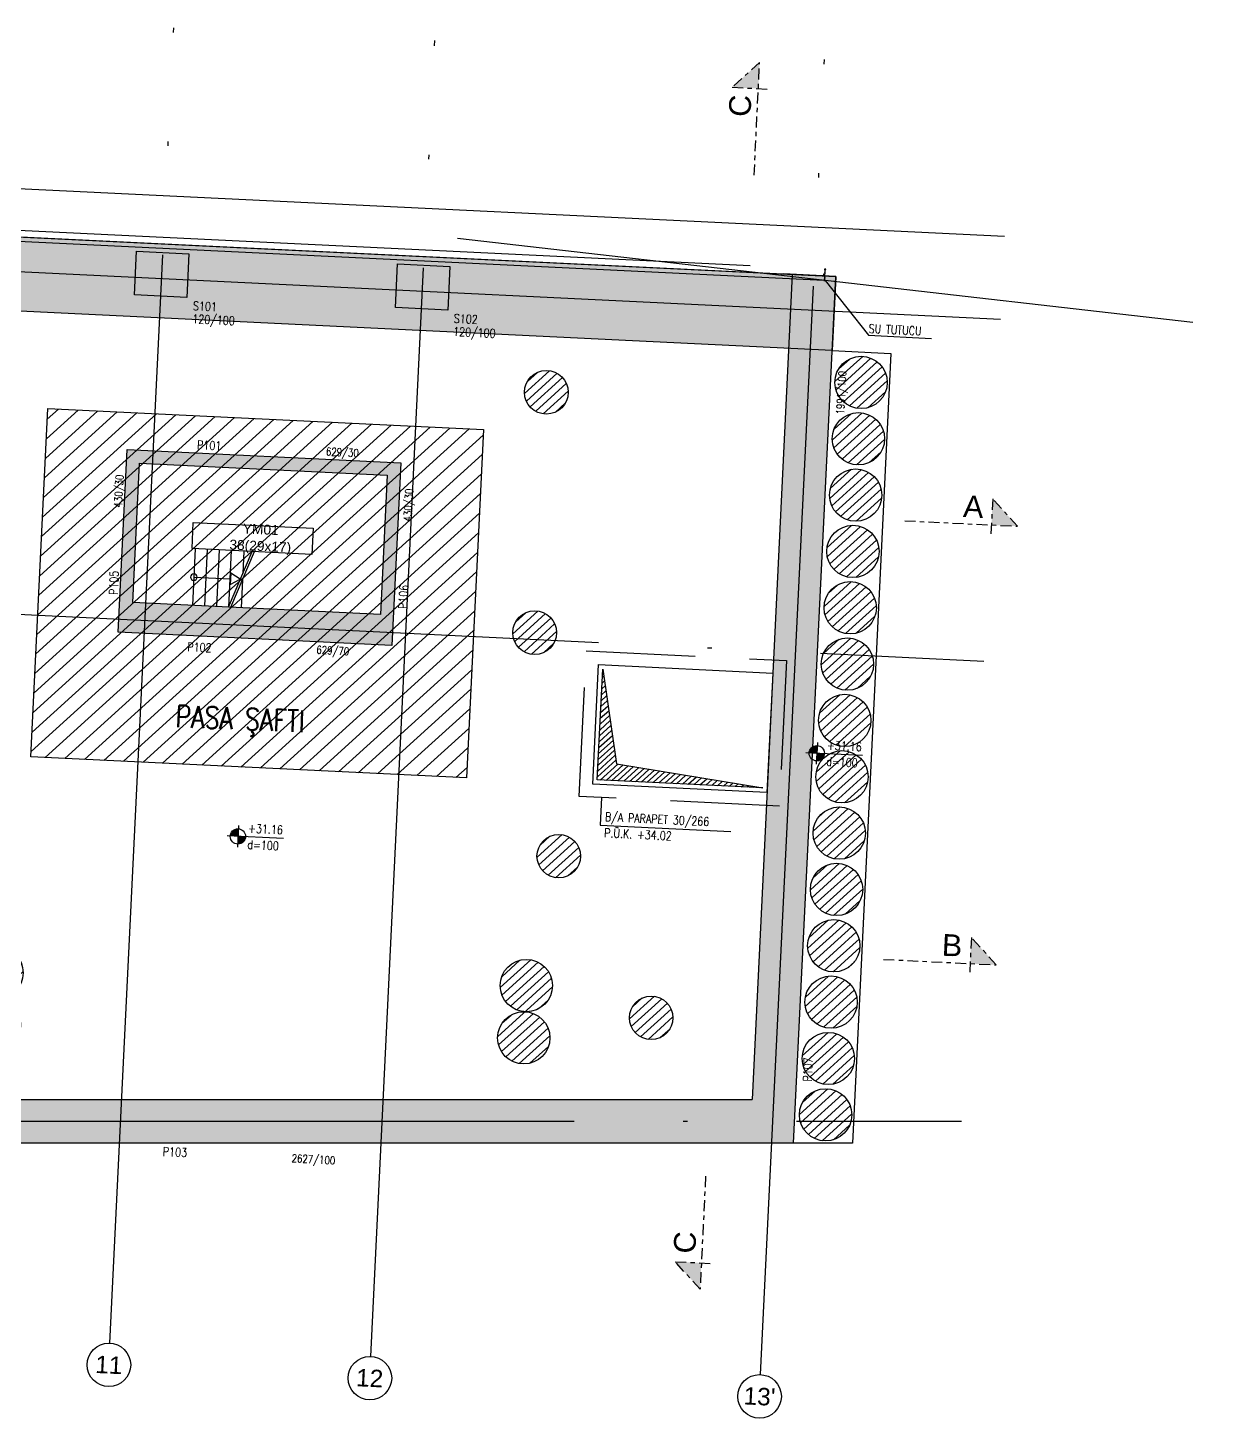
# Model space of a CAD drawing. Header units: millimetres. Extents: x 400392 to 401186, y 4543812 to 4544115.
# Drawn here: x 400749.39 to 400776.69, y 4543839.27 to 4543871.17 of the extents above; entities that cross this region are included whole.
import ezdxf
from ezdxf.enums import TextEntityAlignment as Align

# ---------------------------------------------------------------- set-up
doc = ezdxf.new("R2010")
doc.units = ezdxf.units.MM
for name, pattern in [('AKS', [3, 2.5, -0.25, 0, -0.25]), ('CENTER', [2, 1.25, -0.25, 0.25, -0.25]), ('CONTINU', [0]), ('HIDDEN', [0.375, 0.25, -0.125]), ('UUC-ST-KAL-I05-101-U-000$0$ACAD_ISO05W100', [33, 24, -3, 0, -3, 0, -3])]:
    doc.linetypes.add(name, pattern=pattern)
for name, color, linetype in [('aks prota', 2, 'AKS'), ('boşluk prota', 2, 'Continuous'), ('boşluk taraması prota', 252, 'Continuous'), ('caks prota', 4, 'Continuous'), ('kesit tarama prota', 252, 'Continuous'), ('kiriş prota', 6, 'Continuous'), ('kolon prota', 1, 'Continuous'), ('kolon tarama prota', 252, 'Continuous'), ('lkolon prota', 4, 'Continuous'), ('lperde prota', 4, 'Continuous'), ('merdiven prota', 2, 'Continuous'), ('metraj prota', 2, 'Continuous'), ('not prota', 2, 'Continuous'), ('not yazısı prota', 6, 'Continuous'), ('not çizgisi prota', 4, 'Continuous'), ('perde prota', 1, 'Continuous'), ('PRT-MI-ad_dim', 8, 'Continuous'), ('prt-s-taxis', 7, 'Continuous'), ('skesit prota', 7, 'Continuous'), ('st-s_level (kot)', 6, 'Continuous'), ('st-s_levelmark (kot işareti)', 4, 'Continuous'), ('st_s_ölçü', 4, 'Continuous'), ('taks prota', 7, 'Continuous'), ('tkesit prota', 7, 'Continuous'), ('tkolon prota', 6, 'Continuous'), ('tnot prota', 4, 'Continuous'), ('tperde prota', 6, 'Continuous'), ('UUC-ST-KAL-I05-101-U-000$0$st_s_su tutucu', 2, 'Continuous')]:
    doc.layers.add(name, color=color, linetype=linetype)
for name, color, linetype, lineweight in [('PRT-Geo-Pile_100', 101, 'Continuous', 30), ('PRT-Geo-Pile_120', 101, 'Continuous', 30), ('PRT-Geo-Pile_No.', 151, 'Continuous', 25)]:
    doc.layers.add(name, color=color, linetype=linetype, lineweight=lineweight)
doc.styles.add('Arial', font='Arial.ttf')
doc.styles.add('OLCU', font='romanstw.shx')
doc.styles.add('prt-kd-kot', font='Arial.ttf')
doc.styles.add('PRT-MI-a_Arial', font='Arial.ttf', dxfattribs={"height": 30})
doc.styles.add('TAKS', font='Arial Unicode.ttf')
doc.styles.add('tkolon', font='romanstw.shx')
doc.styles.add('TNOT', font='romanstw.shx', dxfattribs={"width": 0.8, "height": 250})
doc.styles.add('TSIMPLEX', font='romanstw.shx')
doc.dimstyles.new('1-50', dxfattribs={"dimtxt": 10, "dimasz": 4, "dimexe": 4, "dimexo": 8, "dimgap": 4, "dimtad": 1, "dimdec": 1, "dimrnd": 0.05, "dimzin": 9, "dimdsep": 46, "dimtxsty": 'OLCU', "dimblk1": 'OBLIQUE', "dimblk2": 'OBLIQUE', "dimsah": 1, "dimcen": 2, "dimdle": 4, "dimclrd": 4, "dimclre": 4, "dimclrt": 3, "dimadec": 1, "dimazin": 0, "dimtfac": 1, "dimtdec": 1, "dimtix": 1, "dimtmove": 2, "dimatfit": 3, "dimldrblk": 'OBLIQUE', "dimfxl": 1, "dimtvp": 1, "dimtolj": 1, "dimtzin": 1, "dimarcsym": 0})
pattern_1 = [(45, (-15044.712, -24416.469), (-11.2253202, 11.2253202), [])]

# ---------------------------------------------------------------- blocks, each defined once
blk = doc.blocks.new('PLAN_KOT')
at = {"layer": 'st-s_levelmark (kot işareti)'}
h = blk.add_hatch(color=256, dxfattribs=at)
h.paths.add_polyline_path([(0, 17.5, 0.414214), (-17.5, 0), (0, 0)])
h.paths.add_polyline_path([(17.5, 0), (0, 0), (0, -17.5, 0.414214)])
for p, q in [((105, 0), (-25, 0)), ((0, 25), (0, -25))]:
    blk.add_line(p, q, dxfattribs=at)
blk.add_circle((0, 0), 17.5, dxfattribs=at)
at = {"layer": 'st-s_level (kot)', "color": 6, "style": 'OLCU', "width": 0.8}
for tag, p in [('KOT', (22.7, 9.8)), ('DÖŞEME_KALINLIĞI', (22.7, -27.6))]:
    blk.add_attdef(tag, p, '', height=20, dxfattribs=at)
blk = doc.blocks.new('*U127')
at = {"layer": 'metraj prota', "color": 4}
blk.add_lwpolyline([(-106.5, 0), (-84, 13), (-84, -13)], close=True, dxfattribs=at)
blk.add_lwpolyline([(0, 0), (-84, 0)], dxfattribs=at)
blk.add_circle((0, 0), 7.5, dxfattribs=at)
blk = doc.blocks.new('Stair_Anotation')
at = {"color": 0, "style": 'PRT-MI-a_Arial'}
blk.add_attdef('M.ADI', text='', height=0.2, dxfattribs=at).set_placement((0, 0), align=Align.BOTTOM_CENTER)
blk.add_attdef('BAS.SAYI-(EN-RIHT)', text='', height=0.2, dxfattribs=at).set_placement((0, -0.08), align=Align.TOP_CENTER)
blk = doc.blocks.new('_Oblique')
at = {"layer": 'st_s_ölçü', "lineweight": -2}
blk.add_line((-0.5, -0.5), (0.5, 0.5), dxfattribs=at)
blk = doc.blocks.new('*U135')
at = {"layer": 'PRT-Geo-Pile_100'}
blk.add_circle((0, 0), 0.5, dxfattribs=at)
at = {"layer": 'PRT-Geo-Pile_No.', "style": 'prt-kd-kot'}
blk.add_attdef('Kazık_No:', text='', height=0.25, rotation=90, dxfattribs=at).set_placement((-0.219, -0.769), align=Align.MIDDLE_LEFT)
blk = doc.blocks.new('*U134')
at = {"layer": 'PRT-Geo-Pile_100'}
blk.add_circle((0, 0), 0.5, dxfattribs=at)
at = {"layer": 'PRT-Geo-Pile_No.', "style": 'prt-kd-kot'}
blk.add_attdef('Kazık_No:', text='', height=0.25, rotation=90, dxfattribs=at).set_placement((0, 0.652), align=Align.MIDDLE_LEFT)
blk = doc.blocks.new('*U132')
at = {"layer": 'PRT-Geo-Pile_120'}
blk.add_circle((0, 0), 0.6, dxfattribs=at)
at = {"layer": 'PRT-Geo-Pile_No.', "style": 'prt-kd-kot'}
blk.add_attdef('Kazık_No:', text='', height=0.25, rotation=90, dxfattribs=at).set_placement((-0.219, -0.769), align=Align.MIDDLE_LEFT)
blk = doc.blocks.new('*U133')
at = {"layer": 'PRT-Geo-Pile_120'}
blk.add_circle((0, 0), 0.6, dxfattribs=at)
at = {"layer": 'PRT-Geo-Pile_No.', "style": 'prt-kd-kot'}
blk.add_attdef('Kazık_No:', text='', height=0.25, rotation=90, dxfattribs=at).set_placement((0, 0.652), align=Align.MIDDLE_LEFT)
blk = doc.blocks.new('*U136')
at = {"layer": 'PRT-Geo-Pile_100'}
blk.add_circle((0, 0), 0.5, dxfattribs=at)
at = {"layer": 'PRT-Geo-Pile_No.', "style": 'prt-kd-kot'}
blk.add_attdef('Kazık_No:', text='', height=0.25, rotation=90, dxfattribs=at).set_placement((-0.219, -0.769), align=Align.MIDDLE_LEFT)
blk = doc.blocks.new('*U137')
at = {"layer": 'PRT-Geo-Pile_120'}
blk.add_circle((0, 0), 0.6, dxfattribs=at)
at = {"layer": 'PRT-Geo-Pile_No.', "style": 'prt-kd-kot'}
blk.add_attdef('Kazık_No:', text='', height=0.25, rotation=90, dxfattribs=at).set_placement((-0.219, -0.769), align=Align.MIDDLE_LEFT)
blk = doc.blocks.new('kazık')
at = {"layer": 'kolon tarama prota', "transparency": 33554687}
h = blk.add_hatch(dxfattribs=at)
h.set_pattern_fill('ANSI31', color=256, scale=5)
edge = h.paths.add_edge_path()
edge.add_arc((157422.6, 16244.8), 60, 0, 360)
h = blk.add_hatch(dxfattribs=at)
h.set_pattern_fill('ANSI31', color=256, scale=5)
edge = h.paths.add_edge_path()
edge.add_arc((160186.5, 16244.8), 60, 0, 360)
h = blk.add_hatch(dxfattribs=at)
h.set_pattern_fill('ANSI31', color=256, scale=5)
h.set_pattern_definition([(45, (2044.031, 849.117), (-11.2253202, 11.2253202), [])])
edge = h.paths.add_edge_path()
edge.add_arc((159466.7, 16187.3), 50, 0, 360)
h = blk.add_hatch(dxfattribs=at)
h.set_pattern_fill('ANSI31', color=256, scale=5)
h.set_pattern_definition([(45, (720.1, 847.001), (-11.2253202, 11.2253202), [])])
edge = h.paths.add_edge_path()
edge.add_arc((158142.7, 16185.2), 50, 0, 360)
h = blk.add_hatch(dxfattribs=at)
h.set_pattern_fill('ANSI31', color=256, scale=5)
edge = h.paths.add_edge_path()
edge.add_arc((157422.6, 16115.3), 60, 0, 360)
h = blk.add_hatch(dxfattribs=at)
h.set_pattern_fill('ANSI31', color=256, scale=5)
edge = h.paths.add_edge_path()
edge.add_arc((160186.5, 16115.4), 60, 0, 360)
h = blk.add_hatch(dxfattribs=at)
h.set_pattern_fill('ANSI31', color=256, scale=5)
edge = h.paths.add_edge_path()
edge.add_arc((157422.6, 15985.8), 60, 0, 360)
h = blk.add_hatch(dxfattribs=at)
h.set_pattern_fill('ANSI31', color=256, scale=5)
edge = h.paths.add_edge_path()
edge.add_arc((160186.5, 15986), 60, 0, 360)
h = blk.add_hatch(dxfattribs=at)
h.set_pattern_fill('ANSI31', color=256, scale=5)
edge = h.paths.add_edge_path()
edge.add_arc((157298.3, 15839.6), 50, 0, 360)
h = blk.add_hatch(dxfattribs=at)
h.set_pattern_fill('ANSI31', color=256, scale=5)
edge = h.paths.add_edge_path()
edge.add_arc((157422.6, 15856.3), 60, 0, 360)
h = blk.add_hatch(dxfattribs=at)
h.set_pattern_fill('ANSI31', color=256, scale=5)
edge = h.paths.add_edge_path()
edge.add_arc((160186.5, 15856.6), 60, 0, 360)
h = blk.add_hatch(dxfattribs=at)
h.set_pattern_fill('ANSI31', color=256, scale=5)
edge = h.paths.add_edge_path()
edge.add_arc((156639.1, 15807.7), 50, 0, 360)
h = blk.add_hatch(dxfattribs=at)
h.set_pattern_fill('ANSI31', color=256, scale=5)
edge = h.paths.add_edge_path()
edge.add_arc((156748.9, 15813), 50, 0, 360)
h = blk.add_hatch(dxfattribs=at)
h.set_pattern_fill('ANSI31', color=256, scale=5)
edge = h.paths.add_edge_path()
edge.add_arc((156858.8, 15818.3), 50, 0, 360)
h = blk.add_hatch(dxfattribs=at)
h.set_pattern_fill('ANSI31', color=256, scale=5)
edge = h.paths.add_edge_path()
edge.add_arc((156968.7, 15823.6), 50, 0, 360)
h = blk.add_hatch(dxfattribs=at)
h.set_pattern_fill('ANSI31', color=256, scale=5)
edge = h.paths.add_edge_path()
edge.add_arc((157078.5, 15828.9), 50, 0, 360)
h = blk.add_hatch(dxfattribs=at)
h.set_pattern_fill('ANSI31', color=256, scale=5)
edge = h.paths.add_edge_path()
edge.add_arc((157188.4, 15834.3), 50, 0, 360)
h = blk.add_hatch(dxfattribs=at)
h.set_pattern_fill('ANSI31', color=256, scale=5)
edge = h.paths.add_edge_path()
edge.add_arc((156529.2, 15802.4), 50, 0, 360)
h = blk.add_hatch(dxfattribs=at)
h.set_pattern_fill('ANSI31', color=256, scale=5)
edge = h.paths.add_edge_path()
edge.add_arc((155871.4, 15740.5), 50, 0, 360)
h = blk.add_hatch(dxfattribs=at)
h.set_pattern_fill('ANSI31', color=256, scale=5)
edge = h.paths.add_edge_path()
edge.add_arc((155981.3, 15745.8), 50, 0, 360)
h = blk.add_hatch(dxfattribs=at)
h.set_pattern_fill('ANSI31', color=256, scale=5)
edge = h.paths.add_edge_path()
edge.add_arc((156091.2, 15751.1), 50, 0, 360)
h = blk.add_hatch(dxfattribs=at)
h.set_pattern_fill('ANSI31', color=256, scale=5)
edge = h.paths.add_edge_path()
edge.add_arc((156201, 15756.5), 50, 0, 360)
h = blk.add_hatch(dxfattribs=at)
h.set_pattern_fill('ANSI31', color=256, scale=5)
edge = h.paths.add_edge_path()
edge.add_arc((156310.9, 15761.8), 50, 0, 360)
h = blk.add_hatch(dxfattribs=at)
h.set_pattern_fill('ANSI31', color=256, scale=5)
edge = h.paths.add_edge_path()
edge.add_arc((156420.8, 15767.1), 50, 0, 360)
h = blk.add_hatch(dxfattribs=at)
h.set_pattern_fill('ANSI31', color=256, scale=5)
edge = h.paths.add_edge_path()
edge.add_arc((157422.6, 15726.8), 60, 0, 360)
h = blk.add_hatch(dxfattribs=at)
h.set_pattern_fill('ANSI31', color=256, scale=5)
edge = h.paths.add_edge_path()
edge.add_arc((160186.5, 15727.2), 60, 0, 360)
h = blk.add_hatch(dxfattribs=at)
h.set_pattern_fill('ANSI31', color=256, scale=5)
h.set_pattern_definition([(45, (720.1, 297.001), (-11.2253202, 11.2253202), [])])
edge = h.paths.add_edge_path()
edge.add_arc((158142.7, 15635.2), 50, 0, 360)
h = blk.add_hatch(dxfattribs=at)
h.set_pattern_fill('ANSI31', color=256, scale=5)
h.set_pattern_definition([(45, (2043.998, 297.002), (-11.2253202, 11.2253202), [])])
edge = h.paths.add_edge_path()
edge.add_arc((159466.6, 15635.2), 50, 0, 360)
h = blk.add_hatch(dxfattribs=at)
h.set_pattern_fill('ANSI31', color=256, scale=5)
edge = h.paths.add_edge_path()
edge.add_arc((157422.6, 15597.3), 60, 0, 360)
h = blk.add_hatch(dxfattribs=at)
h.set_pattern_fill('ANSI31', color=256, scale=5)
edge = h.paths.add_edge_path()
edge.add_arc((160186.5, 15597.8), 60, 0, 360)
h = blk.add_hatch(dxfattribs=at)
h.set_pattern_fill('ANSI31', color=256, scale=5)
edge = h.paths.add_edge_path()
edge.add_arc((157422.6, 15467.7), 60, 0, 360)
h = blk.add_hatch(dxfattribs=at)
h.set_pattern_fill('ANSI31', color=256, scale=5)
edge = h.paths.add_edge_path()
edge.add_arc((160186.5, 15468.4), 60, 0, 360)
h = blk.add_hatch(dxfattribs=at)
h.set_pattern_fill('ANSI31', color=256, scale=5)
edge = h.paths.add_edge_path()
edge.add_arc((157422.6, 15338.2), 60, 0, 360)
h = blk.add_hatch(dxfattribs=at)
h.set_pattern_fill('ANSI31', color=256, scale=5)
edge = h.paths.add_edge_path()
edge.add_arc((160186.5, 15339), 60, 0, 360)
h = blk.add_hatch(dxfattribs=at)
h.set_pattern_fill('ANSI31', color=256, scale=5)
edge = h.paths.add_edge_path()
edge.add_arc((157422.6, 15208.7), 60, 0, 360)
h = blk.add_hatch(dxfattribs=at)
h.set_pattern_fill('ANSI31', color=256, scale=5)
edge = h.paths.add_edge_path()
edge.add_arc((160186.5, 15209.6), 60, 0, 360)
h = blk.add_hatch(dxfattribs=at)
h.set_pattern_fill('ANSI31', color=256, scale=5)
h.set_pattern_definition([(45, (790.302, -212.56), (-11.2253202, 11.2253202), [])])
edge = h.paths.add_edge_path()
edge.add_arc((158212.9, 15125.7), 50, 0, 360)
h = blk.add_hatch(dxfattribs=at)
h.set_pattern_fill('ANSI31', color=256, scale=5)
h.set_pattern_definition([(45, (2124.061, -212.56), (-11.2253202, 11.2253202), [])])
edge = h.paths.add_edge_path()
edge.add_arc((159546.7, 15125.7), 50, 0, 360)
h = blk.add_hatch(dxfattribs=at)
h.set_pattern_fill('ANSI31', color=256, scale=5)
edge = h.paths.add_edge_path()
edge.add_arc((157422.6, 15079.2), 60, 0, 360)
h = blk.add_hatch(dxfattribs=at)
h.set_pattern_fill('ANSI31', color=256, scale=5)
edge = h.paths.add_edge_path()
edge.add_arc((160186.5, 15080.2), 60, 0, 360)
h = blk.add_hatch(dxfattribs=at)
h.set_pattern_fill('ANSI31', color=256, scale=5)
edge = h.paths.add_edge_path()
edge.add_arc((157299.4, 15008.7), 50, 0, 360)
h = blk.add_hatch(dxfattribs=at)
h.set_pattern_fill('ANSI31', color=256, scale=5)
edge = h.paths.add_edge_path()
edge.add_arc((155985.5, 14975.1), 50, 0, 360)
h = blk.add_hatch(dxfattribs=at)
h.set_pattern_fill('ANSI31', color=256, scale=5)
edge = h.paths.add_edge_path()
edge.add_arc((156095.3, 14980.4), 50, 0, 360)
h = blk.add_hatch(dxfattribs=at)
h.set_pattern_fill('ANSI31', color=256, scale=5)
edge = h.paths.add_edge_path()
edge.add_arc((156205.2, 14985.7), 50, 0, 360)
h = blk.add_hatch(dxfattribs=at)
h.set_pattern_fill('ANSI31', color=256, scale=5)
edge = h.paths.add_edge_path()
edge.add_arc((156315.1, 14991), 50, 0, 360)
h = blk.add_hatch(dxfattribs=at)
h.set_pattern_fill('ANSI31', color=256, scale=5)
edge = h.paths.add_edge_path()
edge.add_arc((156425, 14996.3), 50, 0, 360)
h = blk.add_hatch(dxfattribs=at)
h.set_pattern_fill('ANSI31', color=256, scale=5)
edge = h.paths.add_edge_path()
edge.add_arc((156528.8, 15001.4), 50, 0, 360)
h = blk.add_hatch(dxfattribs=at)
h.set_pattern_fill('ANSI31', color=256, scale=5)
edge = h.paths.add_edge_path()
edge.add_arc((156640.2, 14976.7), 50, 0, 360)
h = blk.add_hatch(dxfattribs=at)
h.set_pattern_fill('ANSI31', color=256, scale=5)
edge = h.paths.add_edge_path()
edge.add_arc((156750, 14982.1), 50, 0, 360)
h = blk.add_hatch(dxfattribs=at)
h.set_pattern_fill('ANSI31', color=256, scale=5)
edge = h.paths.add_edge_path()
edge.add_arc((156859.9, 14987.4), 50, 0, 360)
h = blk.add_hatch(dxfattribs=at)
h.set_pattern_fill('ANSI31', color=256, scale=5)
edge = h.paths.add_edge_path()
edge.add_arc((156969.8, 14992.7), 50, 0, 360)
h = blk.add_hatch(dxfattribs=at)
h.set_pattern_fill('ANSI31', color=256, scale=5)
edge = h.paths.add_edge_path()
edge.add_arc((157079.6, 14998), 50, 0, 360)
h = blk.add_hatch(dxfattribs=at)
h.set_pattern_fill('ANSI31', color=256, scale=5)
edge = h.paths.add_edge_path()
edge.add_arc((157189.5, 15003.3), 50, 0, 360)
h = blk.add_hatch(dxfattribs=at)
h.set_pattern_fill('ANSI31', color=256, scale=5)
edge = h.paths.add_edge_path()
edge.add_arc((155875.6, 14969.7), 50, 0, 360)
h = blk.add_hatch(dxfattribs=at)
h.set_pattern_fill('ANSI31', color=256, scale=5)
edge = h.paths.add_edge_path()
edge.add_arc((157422.6, 14949.7), 60, 0, 360)
h = blk.add_hatch(dxfattribs=at)
h.set_pattern_fill('ANSI31', color=256, scale=5)
edge = h.paths.add_edge_path()
edge.add_arc((160186.5, 14950.8), 60, 0, 360)
h = blk.add_hatch(dxfattribs=at)
h.set_pattern_fill('ANSI31', color=256, scale=5)
edge = h.paths.add_edge_path()
edge.add_arc((157422.6, 14820.2), 60, 0, 360)
h = blk.add_hatch(dxfattribs=at)
h.set_pattern_fill('ANSI31', color=256, scale=5)
h.set_pattern_definition(pattern_1)
h.paths.add_polyline_path([(159546.8, 14825.5, 1), (159426.8, 14825.5, 1)])
h.paths.add_polyline_path([(159546.8, 14705.5, 1), (159426.8, 14705.5, 1)])
h = blk.add_hatch(dxfattribs=at)
h.set_pattern_fill('ANSI31', color=256, scale=5)
edge = h.paths.add_edge_path()
edge.add_arc((160186.5, 14821.4), 60, 0, 360)
h = blk.add_hatch(dxfattribs=at)
h.set_pattern_fill('ANSI31', color=256, scale=5)
h.set_pattern_definition(pattern_1)
h.paths.add_polyline_path([(158333, 14796.2, 1), (158213, 14796.2, 1)])
h.paths.add_polyline_path([(158333, 14676.2, 1), (158213, 14676.2, 1)])
h = blk.add_hatch(dxfattribs=at)
h.set_pattern_fill('ANSI31', color=256, scale=5)
h.set_pattern_definition([(45, (2353.69, -572.714), (-11.2253202, 11.2253202), [])])
edge = h.paths.add_edge_path()
edge.add_arc((159776.3, 14765.5), 50, 0, 360)
h = blk.add_hatch(dxfattribs=at)
h.set_pattern_fill('ANSI31', color=256, scale=5)
edge = h.paths.add_edge_path()
edge.add_arc((157422.6, 14690.6), 60, 0, 360)
h = blk.add_hatch(dxfattribs=at)
h.set_pattern_fill('ANSI31', color=256, scale=5)
h.set_pattern_definition([(45, (560.272, -642.368), (-11.2253202, 11.2253202), [])])
edge = h.paths.add_edge_path()
edge.add_arc((157982.9, 14695.9), 50, 0, 360)
h = blk.add_hatch(dxfattribs=at)
h.set_pattern_fill('ANSI31', color=256, scale=5)
edge = h.paths.add_edge_path()
edge.add_arc((160186.5, 14692), 60, 0, 360)
h = blk.add_hatch(dxfattribs=at)
h.set_pattern_fill('ANSI31', color=256, scale=5)
edge = h.paths.add_edge_path()
edge.add_arc((157422.6, 14561.1), 60, 0, 360)
h = blk.add_hatch(dxfattribs=at)
h.set_pattern_fill('ANSI31', color=256, scale=5)
edge = h.paths.add_edge_path()
edge.add_arc((160186.5, 14562.6), 60, 0, 360)
h = blk.add_hatch(dxfattribs=at)
h.set_pattern_fill('ANSI31', color=256, scale=5)
edge = h.paths.add_edge_path()
edge.add_arc((157422.6, 14431.6), 60, 0, 360)
for name, p, xscale, yscale, zscale, rotation in [('*U132', (157422.6, 16244.8), 100, 100, 100, 270.0012000308424), ('*U133', (160186.5, 16244.8), 99.99999999999999, 99.99999999999999, 99.99999999999999, 269.9999000308423), ('*U136', (159466.7, 16187.3), 100.0000000000001, 100.0000000000001, 100.0000000000001, 270.0012000308424), ('*U136', (158142.7, 16185.2), 100.0000000000001, 100.0000000000001, 100.0000000000001, 270.0012000308424), ('*U132', (157422.6, 16115.3), 100, 100, 100, 270.0012000308424), ('*U133', (160186.5, 16115.4), 99.99999999999999, 99.99999999999999, 99.99999999999999, 269.9999000308423), ('*U132', (157422.6, 15985.8), 100, 100, 100, 270.0012000308424), ('*U133', (160186.5, 15986), 99.99999999999999, 99.99999999999999, 99.99999999999999, 269.9999000308423), ('*U134', (157188.4, 15834.3), 100, 100, 100, 2.771100030842411), ('*U134', (157298.3, 15839.6), 100, 100, 100, 2.771100030842411), ('*U132', (157422.6, 15856.3), 100, 100, 100, 270.0012000308424), ('*U133', (160186.5, 15856.6), 99.99999999999999, 99.99999999999999, 99.99999999999999, 269.9999000308423), ('*U134', (156529.2, 15802.4), 100, 100, 100, 2.771100030842411), ('*U134', (156639.1, 15807.7), 100, 100, 100, 2.771100030842411), ('*U134', (156748.9, 15813), 100, 100, 100, 2.771100030842411), ('*U134', (156858.8, 15818.3), 100, 100, 100, 2.771100030842411), ('*U134', (156968.7, 15823.6), 100, 100, 100, 2.771100030842411), ('*U134', (157078.5, 15828.9), 100, 100, 100, 2.771100030842411), ('*U134', (155871.4, 15740.5), 100, 100, 100, 2.771100030842411), ('*U134', (155981.3, 15745.8), 100, 100, 100, 2.771100030842411), ('*U134', (156091.2, 15751.1), 100, 100, 100, 2.771100030842411), ('*U134', (156201, 15756.5), 100, 100, 100, 2.771100030842411), ('*U134', (156310.9, 15761.8), 100, 100, 100, 2.771100030842411), ('*U134', (156420.8, 15767.1), 100, 100, 100, 2.771100030842411), ('*U132', (157422.6, 15726.8), 100, 100, 100, 270.0012000308424), ('*U133', (160186.5, 15727.2), 99.99999999999999, 99.99999999999999, 99.99999999999999, 269.9999000308423), ('*U136', (158142.7, 15635.2), 100.0000000000001, 100.0000000000001, 100.0000000000001, 270.0012000308424), ('*U136', (159466.6, 15635.2), 100.0000000000001, 100.0000000000001, 100.0000000000001, 270.0012000308424), ('*U132', (157422.6, 15597.3), 100, 100, 100, 270.0012000308424), ('*U133', (160186.5, 15597.8), 99.99999999999999, 99.99999999999999, 99.99999999999999, 269.9999000308423), ('*U132', (157422.6, 15467.7), 100, 100, 100, 270.0012000308424), ('*U133', (160186.5, 15468.4), 99.99999999999999, 99.99999999999999, 99.99999999999999, 269.9999000308423), ('*U132', (157422.6, 15338.2), 100, 100, 100, 270.0012000308424), ('*U133', (160186.5, 15339), 99.99999999999999, 99.99999999999999, 99.99999999999999, 269.9999000308423), ('*U132', (157422.6, 15208.7), 100, 100, 100, 270.0012000308424), ('*U133', (160186.5, 15209.6), 99.99999999999999, 99.99999999999999, 99.99999999999999, 269.9999000308423), ('*U136', (158212.9, 15125.7), 100.0000000000001, 100.0000000000001, 100.0000000000001, 270.0012000308424), ('*U136', (159546.7, 15125.7), 100.0000000000001, 100.0000000000001, 100.0000000000001, 270.0012000308424), ('*U132', (157422.6, 15079.2), 100, 100, 100, 270.0012000308424), ('*U133', (160186.5, 15080.2), 99.99999999999999, 99.99999999999999, 99.99999999999999, 269.9999000308423), ('*U135', (157299.4, 15008.7), 99.99999999999999, 99.99999999999999, 99.99999999999999, 2.773500030842382), ('*U135', (155985.5, 14975.1), 99.99999999999999, 99.99999999999999, 99.99999999999999, 2.773500038880132), ('*U135', (156095.3, 14980.4), 99.99999999999999, 99.99999999999999, 99.99999999999999, 2.773500038880132), ('*U135', (156205.2, 14985.7), 99.99999999999999, 99.99999999999999, 99.99999999999999, 2.773500038880132), ('*U135', (156315.1, 14991), 99.99999999999999, 99.99999999999999, 99.99999999999999, 2.773500038880132), ('*U135', (156425, 14996.3), 99.99999999999999, 99.99999999999999, 99.99999999999999, 2.773500038880132), ('*U135', (156528.8, 15001.4), 99.99999999999999, 99.99999999999999, 99.99999999999999, 3.078684494750528), ('*U135', (156640.2, 14976.7), 99.99999999999999, 99.99999999999999, 99.99999999999999, 2.773500030842382), ('*U135', (156750, 14982.1), 99.99999999999999, 99.99999999999999, 99.99999999999999, 2.773500030842382), ('*U135', (156859.9, 14987.4), 99.99999999999999, 99.99999999999999, 99.99999999999999, 2.773500030842382), ('*U135', (156969.8, 14992.7), 99.99999999999999, 99.99999999999999, 99.99999999999999, 2.773500030842382), ('*U135', (157079.6, 14998), 99.99999999999999, 99.99999999999999, 99.99999999999999, 2.773500030842382), ('*U135', (157189.5, 15003.3), 99.99999999999999, 99.99999999999999, 99.99999999999999, 2.773500030842382), ('*U135', (155875.6, 14969.7), 99.99999999999999, 99.99999999999999, 99.99999999999999, 2.773500038880132), ('*U132', (157422.6, 14949.7), 100, 100, 100, 270.0012000308424), ('*U133', (160186.5, 14950.8), 99.99999999999999, 99.99999999999999, 99.99999999999999, 269.9999000308423), ('*U132', (157422.6, 14820.2), 100, 100, 100, 270.0012000308424), ('*U133', (160186.5, 14821.4), 99.99999999999999, 99.99999999999999, 99.99999999999999, 269.9999000308423), ('*U136', (159776.3, 14765.5), 100.0000000000001, 100.0000000000001, 100.0000000000001, 270.0012000308424), ('*U132', (157422.6, 14690.6), 100, 100, 100, 270.0012000308424), ('*U136', (157982.9, 14695.9), 100.0000000000001, 100.0000000000001, 100.0000000000001, 270.0012000308424), ('*U133', (160186.5, 14692), 99.99999999999999, 99.99999999999999, 99.99999999999999, 269.9999000308423), ('*U132', (157422.6, 14561.1), 100, 100, 100, 270.0012000308424), ('*U133', (160186.5, 14562.6), 99.99999999999999, 99.99999999999999, 99.99999999999999, 269.9999000308423), ('*U132', (157422.6, 14431.6), 100, 100, 100, 270.0012000308424)]:
    blk.add_blockref(name, p, dxfattribs=dict(at, xscale=xscale, yscale=yscale, zscale=zscale, rotation=rotation))
at = {"layer": 'PRT-Geo-Pile_100', "xscale": 100.0000000000001, "yscale": 100.0000000000001, "zscale": 100.0000000000001, "rotation": 270.0012000308424}
for p in [(159486.8, 14825.5), (158273, 14796.2), (159486.8, 14705.5), (158273, 14676.2)]:
    blk.add_blockref('*U137', p, dxfattribs=at)

msp = doc.modelspace()

# ---------------------------------------------------------------- hatches: boundary and pattern name
at = {"layer": 'boşluk taraması prota', "ltscale": 2}
h = msp.add_hatch(dxfattribs=at)
h.set_pattern_fill('ANSI31', color=256, scale=0.1, angle=-2.7757, style=0)
h.set_pattern_definition([(42.2243, (398848.6727, 4543547.8703), (-0.21337102, 0.235114987), [])])
h.paths.add_polyline_path([(400749.8532, 4543862.43545), (400759.84147, 4543861.95118), (400759.45406, 4543853.96057), (400749.46579, 4543854.44483)])
h = msp.add_hatch(dxfattribs=at)
h.set_pattern_fill('ANSI31', color=256, scale=0.03, angle=-2.7757, style=0)
h.set_pattern_definition([(42.2243, (398948.23578, 4543536.37881), (-0.0640113066, 0.070534496), [])])
h.paths.add_polyline_path([(400762.57709, 4543856.45582), (400762.89329, 4543854.28384), (400766.24946, 4543853.73123), (400762.45391, 4543853.91525)])
at = {"layer": 'kesit tarama prota'}
h = msp.add_hatch(color=256, dxfattribs=at)
h.dxf.hatch_style = 1
h.paths.add_polyline_path([(400765.54678, 4543869.80478), (400766.17513, 4543870.37502), (400766.14607, 4543869.77573)])
h = msp.add_hatch(color=256, dxfattribs=at)
h.dxf.hatch_style = 1
h.paths.add_polyline_path([(400771.51923, 4543860.36359), (400772.08947, 4543859.73524), (400771.49018, 4543859.7643)])
h = msp.add_hatch(color=256, dxfattribs=at)
h.dxf.hatch_style = 1
h.paths.add_polyline_path([(400771.03136, 4543850.30092), (400771.6016, 4543849.67257), (400771.00231, 4543849.70163)])
h = msp.add_hatch(color=256, dxfattribs=at)
h.dxf.hatch_style = 1
h.paths.add_polyline_path([(400764.24049, 4543842.86164), (400764.81073, 4543842.23329), (400764.83979, 4543842.83258)])
at = {"layer": 'kolon tarama prota', "transparency": 33554687}
h = msp.add_hatch(dxfattribs=at)
h.set_pattern_fill('DOTS', color=2, scale=0.1, angle=-2.7757)
h.set_pattern_definition([(357.2243, (398848.73143, 4543549.01987), (0.086969527, 0.154719923), [0, -0.15875])])
h.paths.add_polyline_path([(400741.71147, 4543866.73584), (400767.91966, 4543865.46516), (400767.83732, 4543863.76717), (400741.62912, 4543865.03785)])
at = {"layer": 'kolon tarama prota'}
h = msp.add_hatch(color=256, dxfattribs=at)
h.dxf.hatch_style = 1
h.paths.add_polyline_path([(400751.88974, 4543866.04211), (400753.08834, 4543865.984), (400753.03991, 4543864.98518), (400751.84132, 4543865.04329)])
h = msp.add_hatch(color=256, dxfattribs=at)
h.dxf.hatch_style = 1
h.paths.add_polyline_path([(400757.87472, 4543865.75194), (400759.07331, 4543865.69383), (400759.02489, 4543864.69501), (400757.82629, 4543864.75312)])
h = msp.add_hatch(color=256, dxfattribs=at)
h.dxf.hatch_style = 1
h.paths.add_polyline_path([(400742.07042, 4543853.48505), (400741.06905, 4543853.48509), (400740.68586, 4543845.58352), (400766.95565, 4543845.58252), (400767.91964, 4543865.46517), (400766.92082, 4543865.5136), (400766.00298, 4543846.58255), (400741.73582, 4543846.58348)])
h = msp.add_hatch(color=256, dxfattribs=at)
h.dxf.hatch_style = 1
h.paths.add_polyline_path([(400757.74565, 4543856.99792), (400757.94904, 4543861.193), (400751.6694, 4543861.49745), (400751.46601, 4543857.30238)])
h.paths.add_polyline_path([(400751.79956, 4543857.98703), (400751.95453, 4543861.18328), (400757.63486, 4543860.90788), (400757.4799, 4543857.71163)], flags=16)

# ---------------------------------------------------------------- linework, layer by layer
at = {"layer": 'aks prota', "ltscale": 10}
for p, q in [((400751.27806, 4543840.99435), (400752.74108, 4543871.17031)), ((400757.26035, 4543840.69017), (400758.72406, 4543870.88024)), ((400766.19754, 4543840.27101), (400767.66056, 4543870.44697)), ((400771.78715, 4543866.37895), (400737.36069, 4543868.04805)), ((400771.69514, 4543864.48118), (400737.26668, 4543866.15038))]:
    msp.add_line(p, q, dxfattribs=at)
for points in [[(400737.51016, 4543858.27935), (400771.315, 4543856.64039)], [(400736.92372, 4543846.08367), (400770.80796, 4543846.08237)]]:
    msp.add_lwpolyline(points, dxfattribs=at)
at = {"layer": 'boşluk prota', "ltscale": 0.05}
msp.add_lwpolyline([(400762.57709, 4543856.45582), (400762.89329, 4543854.28384), (400766.24946, 4543853.73123), (400762.45391, 4543853.91525)], close=True, dxfattribs=at)
at = {"layer": 'caks prota', "ltscale": 0.05}
for centre in [(400751.25385, 4543840.49493), (400757.23814, 4543840.19067), (400766.17333, 4543839.77159)]:
    msp.add_circle(centre, 0.5, dxfattribs=at)
at = {"layer": 'kiriş prota'}
for points in [[(400741.71147, 4543866.73584), (400767.91966, 4543865.46516), (400767.83732, 4543863.76717), (400741.62912, 4543865.03785)], [(400749.8532, 4543862.43545), (400759.84147, 4543861.95118), (400759.45406, 4543853.96057), (400749.46579, 4543854.44483)], [(400753.19005, 4543859.82185), (400755.93682, 4543859.68868), (400755.90776, 4543859.08938), (400753.16099, 4543859.22255)], [(400762.48205, 4543856.56054), (400766.47736, 4543856.36684), (400766.3445, 4543853.6265), (400762.34919, 4543853.82021)]]:
    msp.add_lwpolyline(points, close=True, dxfattribs=at)
msp.add_lwpolyline([(400767.83732, 4543863.76719), (400769.18574, 4543863.70182), (400768.30726, 4543845.58246), (400766.95565, 4543845.58252)], dxfattribs=at)
at = {"layer": 'kiriş prota', "linetype": 'HIDDEN', "ltscale": 10}
msp.add_lwpolyline([(400762.19693, 4543856.87472), (400766.79153, 4543856.65196), (400766.62962, 4543853.31232), (400762.03501, 4543853.53508)], close=True, dxfattribs=at)
at = {"layer": 'kolon prota', "color": 1}
for points in [[(400751.88974, 4543866.04211), (400753.08834, 4543865.984), (400753.03991, 4543864.98518), (400751.84132, 4543865.04329)], [(400757.87472, 4543865.75194), (400759.07331, 4543865.69383), (400759.02489, 4543864.69501), (400757.82629, 4543864.75312)]]:
    msp.add_lwpolyline(points, close=True, dxfattribs=at)
at = {"layer": 'merdiven prota', "linetype": 'HIDDEN', "ltscale": 10}
for p, q in [((400753.23291, 4543859.21906), (400753.16995, 4543857.92059)), ((400753.50758, 4543859.20575), (400753.44463, 4543857.90727)), ((400753.78226, 4543859.19243), (400753.71931, 4543857.89396)), ((400754.05694, 4543859.17911), (400753.99398, 4543857.88064)), ((400754.3466, 4543859.16507), (400754.32168, 4543858.65109)), ((400754.31469, 4543858.50691), (400754.28364, 4543857.86659))]:
    msp.add_line(p, q, dxfattribs=at)
for points in [[(400753.99398, 4543857.88064), (400754.53637, 4543859.15587)], [(400754.04722, 4543857.87806), (400754.58961, 4543859.15329)]]:
    msp.add_lwpolyline(points, dxfattribs=at)
at = {"layer": 'not prota', "ltscale": 0.1}
msp.add_lwpolyline([(400762.55149, 4543853.51004), (400762.52082, 4543852.87743), (400765.5173, 4543852.73215)], dxfattribs=at)
at = {"layer": 'perde prota'}
for p, q in [((400766.92082, 4543865.5136), (400766.00298, 4543846.58255)), ((400741.73582, 4543846.58348), (400766.00298, 4543846.58255)), ((400766.95565, 4543845.58252), (400740.68586, 4543845.58352))]:
    msp.add_line(p, q, dxfattribs=at)
for points in [[(400742.91008, 4543866.67771), (400766.72105, 4543865.52328)], [(400766.95565, 4543845.58252), (400767.91964, 4543865.46517), (400766.72105, 4543865.52328)]]:
    msp.add_lwpolyline(points, dxfattribs=at)
for points in [[(400751.6694, 4543861.49745), (400757.94904, 4543861.193), (400757.74565, 4543856.99792), (400751.46601, 4543857.30238)], [(400751.95453, 4543861.18328), (400757.63486, 4543860.90788), (400757.4799, 4543857.71163), (400751.79956, 4543857.98703)]]:
    msp.add_lwpolyline(points, close=True, dxfattribs=at)
at = {"layer": 'skesit prota', "linetype": 'CENTER', "ltscale": 0.2}
for p, q in [((400766.17513, 4543870.37502), (400765.54678, 4543869.80478)), ((400765.54678, 4543869.80478), (400766.44572, 4543869.7612)), ((400771.51923, 4543860.36359), (400771.47565, 4543859.46465)), ((400772.08947, 4543859.73524), (400771.51923, 4543860.36359)), ((400771.03136, 4543850.30092), (400770.98778, 4543849.40198)), ((400771.6016, 4543849.67257), (400771.03136, 4543850.30092)), ((400764.24049, 4543842.86164), (400765.13943, 4543842.81805)), ((400764.81073, 4543842.23329), (400764.24049, 4543842.86164))]:
    msp.add_line(p, q, dxfattribs=at)
for points in [[(400766.04968, 4543867.78752), (400766.17513, 4543870.37502)], [(400769.50197, 4543859.86069), (400772.08947, 4543859.73524)], [(400769.0141, 4543849.79802), (400771.6016, 4543849.67257)], [(400764.93618, 4543844.82079), (400764.81073, 4543842.23329)]]:
    msp.add_lwpolyline(points, dxfattribs=at)
at = {"layer": 'UUC-ST-KAL-I05-101-U-000$0$st_s_su tutucu', "linetype": 'UUC-ST-KAL-I05-101-U-000$0$ACAD_ISO05W100'}
for points in [[(400741.9844, 4543866.87663), (400767.66182, 4543865.63233)], [(400767.64923, 4543865.37263), (400741.97181, 4543866.61693)]]:
    msp.add_lwpolyline(points, dxfattribs=at)
at = {"layer": 'UUC-ST-KAL-I05-101-U-000$0$st_s_su tutucu', "linetype": 'UUC-ST-KAL-I05-101-U-000$0$ACAD_ISO05W100', "ltscale": 0.05}
msp.add_lwpolyline([(400767.6497, 4543865.48373, -0.57735027), (400767.64718, 4543865.48536), (400767.64887, 4543865.52033, -0.57735027), (400767.65154, 4543865.5217), (400767.67146, 4543865.50888, 0.57735027), (400767.67413, 4543865.51025), (400767.67635, 4543865.55604), (400767.68219, 4543865.55575), (400767.68239, 4543865.55987), (400767.67654, 4543865.56015), (400767.67813, 4543865.59282), (400767.68397, 4543865.59254), (400767.68417, 4543865.59665), (400767.67833, 4543865.59693), (400767.67933, 4543865.61759), (400767.69273, 4543865.62562), (400767.69299, 4543865.63081), (400767.66182, 4543865.63233), (400767.66157, 4543865.62713), (400767.67414, 4543865.61785), (400767.67313, 4543865.59719), (400767.66729, 4543865.59747), (400767.66709, 4543865.59336), (400767.67294, 4543865.59307), (400767.67135, 4543865.5604), (400767.66551, 4543865.56068), (400767.66531, 4543865.55657), (400767.67115, 4543865.55629), (400767.66932, 4543865.5185, -0.57735027), (400767.66665, 4543865.51713), (400767.64758, 4543865.52941, 0.57735027), (400767.64491, 4543865.52803), (400767.64249, 4543865.47807, 0.57735027), (400767.64501, 4543865.47644), (400767.66518, 4543865.48682, -0.57735027), (400767.6677, 4543865.4852), (400767.66587, 4543865.44741), (400767.66003, 4543865.44769), (400767.65983, 4543865.44358), (400767.66567, 4543865.4433), (400767.66409, 4543865.41062), (400767.65824, 4543865.41091), (400767.65805, 4543865.40679), (400767.66389, 4543865.40651), (400767.66289, 4543865.38585), (400767.64948, 4543865.37782), (400767.64923, 4543865.37263), (400767.6804, 4543865.37112), (400767.68065, 4543865.37631), (400767.66808, 4543865.3856), (400767.66908, 4543865.40626), (400767.67493, 4543865.40598), (400767.67513, 4543865.41009), (400767.66928, 4543865.41037), (400767.67087, 4543865.44304), (400767.67671, 4543865.44276), (400767.67691, 4543865.44687), (400767.67107, 4543865.44716), (400767.67329, 4543865.49294, 0.57735027), (400767.67076, 4543865.49457)], format="xyb", close=True, dxfattribs=at)

# ---------------------------------------------------------------- block references
at = {"layer": 'PRT-Geo-Pile_100', "xscale": 0.01, "yscale": 0.01, "zscale": 0.01, "rotation": 357.2243}
msp.add_blockref('kazık', (399160.65001, 4543778.3486), dxfattribs=at)
at = {"layer": 'PRT-MI-ad_dim', "xscale": -0.01, "yscale": 0.01, "zscale": 0.01, "rotation": 357.224299166727}
msp.add_blockref('*U127', (400753.20143, 4543858.56983), dxfattribs=at)
at = {"layer": 'prt-s-taxis'}
ref = msp.add_blockref('Stair_Anotation', (400754.73765, 4543859.48455), dxfattribs=dict(at, xscale=-1.125, yscale=1.125, zscale=1.125, rotation=357.224299965357))
ref.add_attrib('M.ADI', 'YM01', dxfattribs={"layer": '0', "color": 0, "height": 0.225, "rotation": 357.2243, "style": 'PRT-MI-a_Arial'}).set_placement((400754.72861, 4543859.48498), align=Align.BOTTOM_CENTER)
ref.add_attrib('BAS.SAYI-(EN-RIHT)', '38(29x17)', dxfattribs={"layer": '0', "color": 0, "height": 0.225, "rotation": 357.2243, "style": 'PRT-MI-a_Arial'}).set_placement((400754.73145, 4543859.39474), align=Align.TOP_CENTER)
at = {"layer": 'st-s_level (kot)', "linetype": 'CONTINU', "ltscale": 0.1, "xscale": 0.01, "yscale": 0.01, "zscale": 0.01, "rotation": 357.2243}
for p in [(400767.48659, 4543854.52598), (400754.21269, 4543852.61957)]:
    msp.add_blockref('PLAN_KOT', p, dxfattribs=at).add_auto_attribs({'KOT': '+31.16', 'DÖŞEME_KALINLIĞI': 'd=100'})

# ---------------------------------------------------------------- texts
at = {"layer": 'lkolon prota', "style": 'tkolon', "width": 0.8}
for p in [(400753.16388, 4543864.39434), (400759.14386, 4543864.10441)]:
    msp.add_text('120/100', height=0.2, rotation=357.2243, dxfattribs=at).set_placement(p)
at = {"layer": 'lperde prota', "style": 'tkolon', "width": 0.8}
for s, rotation, p in [('1991/100', 86.863815, (400768.02006, 4543862.29937)), ('629/30', 356.863816, (400756.23234, 4543861.45159)), ('430/30', 86.863815, (400751.46156, 4543860.16621)), ('430/30', 86.863815, (400758.10114, 4543859.84431)), ('629/70', 356.863816, (400756.01181, 4543856.90298)), ('2627/100', 356.863816, (400755.44624, 4543845.2377))]:
    msp.add_text(s, height=0.18, rotation=rotation, dxfattribs=at).set_placement(p, align=Align.MIDDLE_LEFT)
at = {"layer": 'not yazısı prota', "ltscale": 0.05, "style": 'TSIMPLEX', "width": 0.8}
msp.add_text('SU TUTUCU', height=0.2, rotation=357.2243, dxfattribs=at).set_placement((400768.67159, 4543864.17136))
at = {"layer": 'taks prota', "style": 'TAKS'}
for s, p in [('11', (400751.25385, 4543840.49493)), ('12', (400757.23514, 4543840.19081)), ("13'", (400766.17333, 4543839.77159))]:
    msp.add_text(s, height=0.4, rotation=357.2243, dxfattribs=at).set_placement(p, align=Align.MIDDLE_CENTER)
at = {"layer": 'tkesit prota', "style": 'Arial'}
for s, rotation, p in [('C', 87.2243, (400765.964, 4543869.11788)), ('A', 357.2243, (400770.83233, 4543859.94637)), ('B', 357.2243, (400770.34446, 4543849.8837)), ('C', 87.2243, (400764.69965, 4543843.03961))]:
    msp.add_text(s, height=0.5, rotation=rotation, dxfattribs=at).set_placement(p)
at = {"layer": 'tkolon prota', "style": 'tkolon', "width": 0.8}
for s, p in [('S101', (400753.1784, 4543864.69398)), ('S102', (400759.15839, 4543864.40406))]:
    msp.add_text(s, height=0.2, rotation=357.2243, dxfattribs=at).set_placement(p)
at = {"layer": 'tnot prota', "style": 'TNOT', "width": 0.8}
for s, p in [('B/A PARAPET 30/266', (400762.63039, 4543853.07236)), ('P.Ü.K. +34.02', (400762.6124, 4543852.70136))]:
    msp.add_text(s, height=0.2, rotation=357.2243, dxfattribs=at).set_placement(p, align=Align.MIDDLE_LEFT)
at = {"layer": 'tperde prota', "style": 'tkolon', "width": 0.8}
for s, height, rotation, p in [('P101', 0.2, 357.693591, (400753.27773, 4543861.60171)), ('P105', 0.2, 87.693591, (400751.35735, 4543858.15849)), ('P106', 0.2, 87.693591, (400757.99693, 4543857.83658)), ('P102', 0.2, 357.693591, (400753.05299, 4543856.96634)), ('PASA ŞAFTI', 0.5, 357.693591, (400752.78385, 4543855.37802)), ('P107', 0.2, 87.693591, (400767.26898, 4543846.99286)), ('P103', 0.2, 357.693591, (400752.49163, 4543845.38783))]:
    msp.add_text(s, height=height, rotation=rotation, dxfattribs=at).set_placement(p, align=Align.MIDDLE_LEFT)

# ---------------------------------------------------------------- leaders
at = {"layer": 'not çizgisi prota'}
for points in [[(400741.45936, 4543859.54197), (400742.2917, 4543860.74561), (400743.74621, 4543860.6751)], [(400767.6804, 4543865.37112), (400768.67574, 4543864.11842), (400770.11591, 4543864.04443)], [(400741.15366, 4543852.93346), (400741.98599, 4543854.13711), (400743.4405, 4543854.06659)]]:
    msp.add_leader(points, dimstyle='1-50', override={"dimasz": 12, "dimgap": 4, "dimtad": 0}, dxfattribs=at)

doc.saveas('drawing.dxf')
